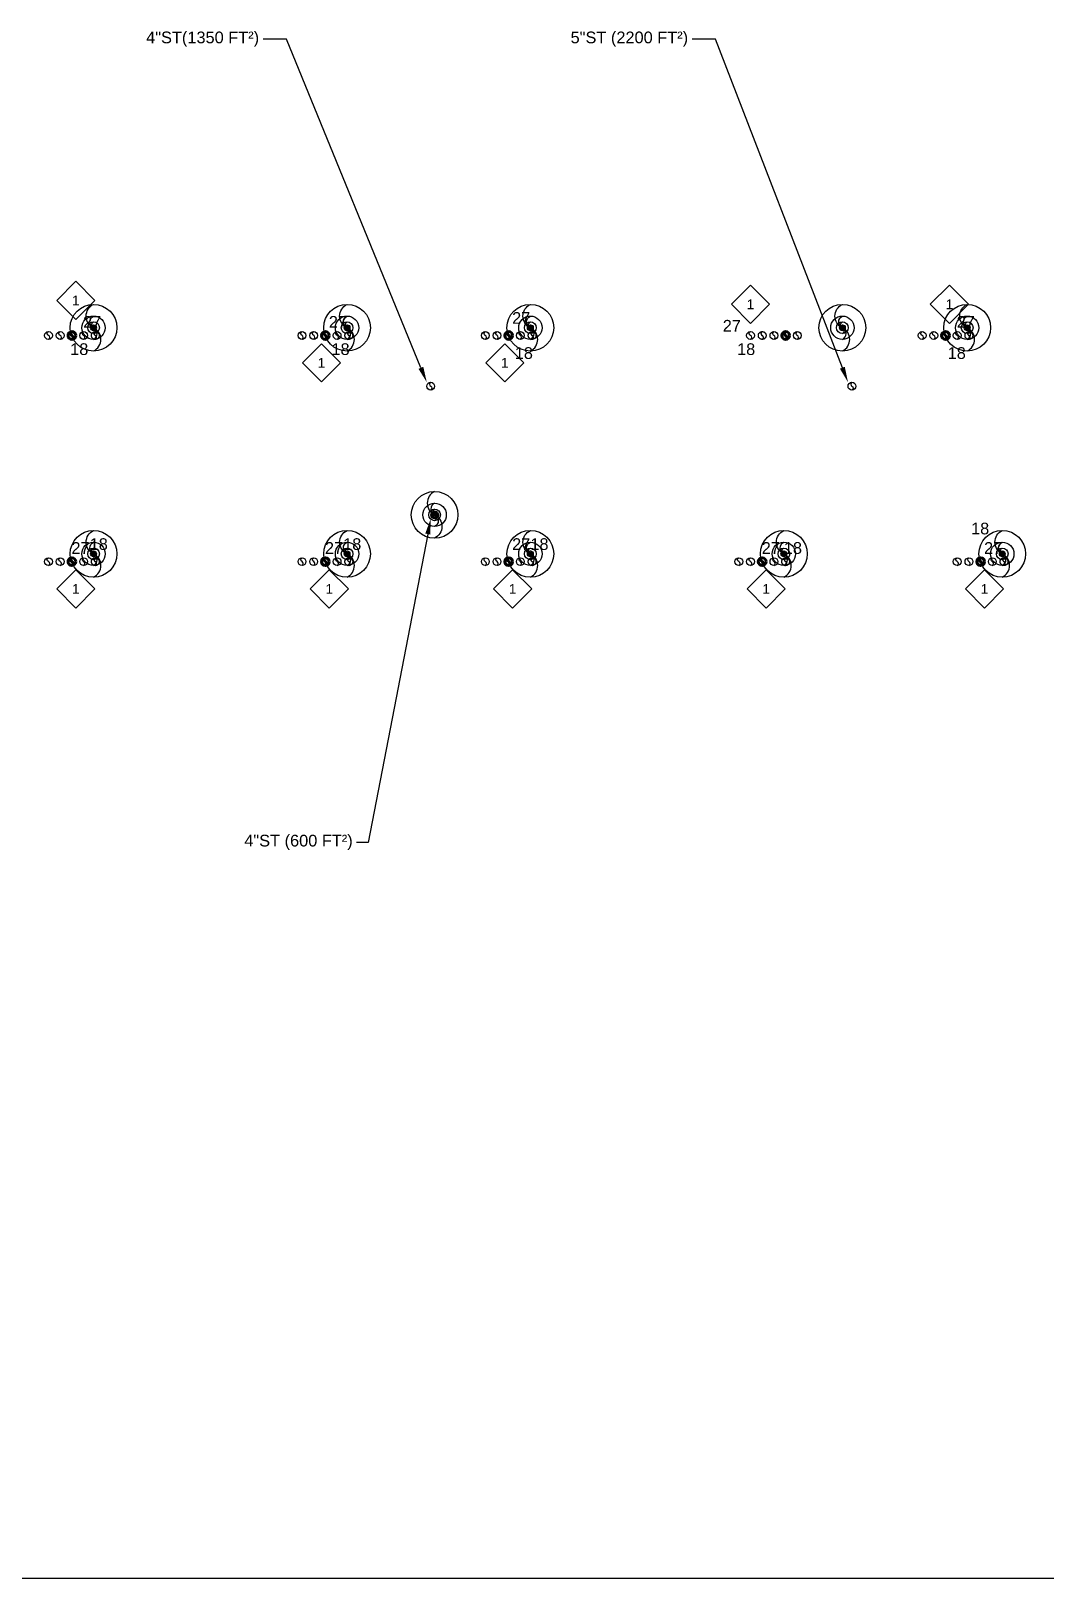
# Model space of a CAD drawing. Extents: x -3693 to 355, y -2748 to 2117.
# Drawn here: x -1638 to -598, y -859 to 728 of the extents above; entities that cross this region are included whole.
import ezdxf
from ezdxf.enums import TextEntityAlignment as Align

# ---------------------------------------------------------------- set-up
doc = ezdxf.new("R2010")
doc.units = 0
doc.header["$LTSCALE"] = 48
doc.header["$MEASUREMENT"] = 0
doc.linetypes.add('VENT', pattern=[0.3, 0.2, -0.1])
for name, color, linetype in [('G-ANNO-TEXT', 70, 'Continuous'), ('G-ANNO-TEXT @ 128', 70, 'Continuous'), ('P-HW-N @ 128', 1, 'Continuous'), ('P-HWC-N', 2, 'Continuous'), ('P-HWC-N @ 1 (1)', 2, 'Continuous'), ('P-HWC-N @ 1 (2)', 2, 'Continuous'), ('P-HWC-N @ 12', 2, 'Continuous'), ('P-HWC-N @ 128', 2, 'Continuous'), ('P-HWC-N @ 16', 2, 'Continuous'), ('P-HWC-N @ 192', 2, 'Continuous'), ('P-HWC-N @ 2', 2, 'Continuous'), ('P-HWC-N @ 24', 2, 'Continuous'), ('P-HWC-N @ 384', 2, 'Continuous'), ('P-HWC-N @ 4', 2, 'Continuous'), ('P-HWC-N @ 48', 2, 'Continuous'), ('P-HWC-N @ 64', 2, 'Continuous'), ('P-HWC-N @ 768', 2, 'Continuous'), ('P-HWC-N @ 8', 2, 'Continuous'), ('P-HWC-N @ 96', 2, 'Continuous'), ('P-SAN-N @ 128', 6, 'Continuous'), ('P-SANV-N @ 128', 5, 'VENT'), ('P-STRM-N', 2, 'Continuous'), ('P-STRM-N @ 1 (1)', 2, 'Continuous'), ('P-STRM-N @ 1 (2)', 2, 'Continuous'), ('P-STRM-N @ 12', 2, 'Continuous'), ('P-STRM-N @ 128', 2, 'Continuous'), ('P-STRM-N @ 16', 2, 'Continuous'), ('P-STRM-N @ 192', 2, 'Continuous'), ('P-STRM-N @ 2', 2, 'Continuous'), ('P-STRM-N @ 24', 2, 'Continuous'), ('P-STRM-N @ 384', 2, 'Continuous'), ('P-STRM-N @ 4', 2, 'Continuous'), ('P-STRM-N @ 48', 2, 'Continuous'), ('P-STRM-N @ 64', 2, 'Continuous'), ('P-STRM-N @ 768', 2, 'Continuous'), ('P-STRM-N @ 8', 2, 'Continuous'), ('P-STRM-N @ 96', 2, 'Continuous')]:
    doc.layers.add(name, color=color, linetype=linetype)
doc.layers.add('P-CW-N @ 128', color=4, linetype='Continuous', lineweight=60)
doc.layers.add('P-SAN-DFU', color=7, linetype='Continuous', plot=False)
doc.styles.add('Arial', font='arial.ttf')

# ---------------------------------------------------------------- blocks, each defined once
blk = doc.blocks.new('*U9')
blk.add_lwpolyline([(0, 0.0311, 0.634258), (0, 0, -0.634258), (0, -0.0311)], format="xyb")
blk.add_circle((0, 0), 0.0312)
blk = doc.blocks.new('DIAMOND TAG')
blk.add_lwpolyline([(0, -0.153), (0.153, 0), (0, 0.153), (-0.153, 0)], close=True)
at = {"style": 'Arial'}
blk.add_attdef('XXX', text='', height=0.0781, dxfattribs=at).set_placement((0, 0), align=Align.MIDDLE)
blk = doc.blocks.new('*U826')
at = {"layer": 'P-STRM-N @ 1 (1)'}
blk.add_blockref('*U9', (-1224, 231.7), dxfattribs=at)
at = {"layer": 'P-STRM-N @ 1 (2)'}
blk.add_blockref('*U9', (-1224, 231.7), dxfattribs=at)
at = {"layer": 'P-STRM-N @ 12', "xscale": 12, "yscale": 12, "zscale": 12}
blk.add_blockref('*U9', (-1224, 231.7), dxfattribs=at)
at = {"layer": 'P-STRM-N @ 128', "xscale": 128, "yscale": 128, "zscale": 128}
blk.add_blockref('*U9', (-1224, 231.7), dxfattribs=at)
at = {"layer": 'P-STRM-N @ 16', "xscale": 16, "yscale": 16, "zscale": 16}
blk.add_blockref('*U9', (-1224, 231.7), dxfattribs=at)
at = {"layer": 'P-STRM-N @ 192', "xscale": 192, "yscale": 192, "zscale": 192}
blk.add_blockref('*U9', (-1224, 231.7), dxfattribs=at)
at = {"layer": 'P-STRM-N @ 2', "xscale": 2, "yscale": 2, "zscale": 2}
blk.add_blockref('*U9', (-1224, 231.7), dxfattribs=at)
at = {"layer": 'P-STRM-N @ 24', "xscale": 24, "yscale": 24, "zscale": 24}
blk.add_blockref('*U9', (-1224, 231.7), dxfattribs=at)
at = {"layer": 'P-STRM-N @ 384', "xscale": 384, "yscale": 384, "zscale": 384}
blk.add_blockref('*U9', (-1224, 231.7), dxfattribs=at)
at = {"layer": 'P-STRM-N @ 4', "xscale": 4, "yscale": 4, "zscale": 4}
blk.add_blockref('*U9', (-1224, 231.7), dxfattribs=at)
at = {"layer": 'P-STRM-N @ 48', "xscale": 48, "yscale": 48, "zscale": 48}
blk.add_blockref('*U9', (-1224, 231.7), dxfattribs=at)
at = {"layer": 'P-STRM-N @ 64', "xscale": 64, "yscale": 64, "zscale": 64}
blk.add_blockref('*U9', (-1224, 231.7), dxfattribs=at)
at = {"layer": 'P-STRM-N @ 768', "xscale": 768, "yscale": 768, "zscale": 768}
blk.add_blockref('*U9', (-1224, 231.7), dxfattribs=at)
at = {"layer": 'P-STRM-N @ 8', "xscale": 8, "yscale": 8, "zscale": 8}
blk.add_blockref('*U9', (-1224, 231.7), dxfattribs=at)
at = {"layer": 'P-STRM-N @ 96', "xscale": 96, "yscale": 96, "zscale": 96}
blk.add_blockref('*U9', (-1224, 231.7), dxfattribs=at)
blk = doc.blocks.new('*U872')
at = {"layer": 'P-HWC-N @ 1 (1)', "rotation": 180}
blk.add_blockref('*U9', (-1573.8, 191.7), dxfattribs=at)
at = {"layer": 'P-HWC-N @ 1 (2)', "rotation": 180}
blk.add_blockref('*U9', (-1573.8, 191.7), dxfattribs=at)
at = {"layer": 'P-HWC-N @ 12', "xscale": 12, "yscale": 12, "zscale": 12, "rotation": 180}
blk.add_blockref('*U9', (-1573.8, 191.7), dxfattribs=at)
at = {"layer": 'P-HWC-N @ 128', "xscale": 128, "yscale": 128, "zscale": 128, "rotation": 180}
blk.add_blockref('*U9', (-1620, 183.7), dxfattribs=at)
at = {"layer": 'P-HWC-N @ 16', "xscale": 16, "yscale": 16, "zscale": 16, "rotation": 180}
blk.add_blockref('*U9', (-1573.8, 191.7), dxfattribs=at)
at = {"layer": 'P-HWC-N @ 192', "xscale": 192, "yscale": 192, "zscale": 192, "rotation": 180}
blk.add_blockref('*U9', (-1573.8, 191.7), dxfattribs=at)
at = {"layer": 'P-HWC-N @ 2', "xscale": 2, "yscale": 2, "zscale": 2, "rotation": 180}
blk.add_blockref('*U9', (-1573.8, 191.7), dxfattribs=at)
at = {"layer": 'P-HWC-N @ 24', "xscale": 24, "yscale": 24, "zscale": 24, "rotation": 180}
blk.add_blockref('*U9', (-1573.8, 191.7), dxfattribs=at)
at = {"layer": 'P-HWC-N @ 384', "xscale": 384, "yscale": 384, "zscale": 384, "rotation": 180}
blk.add_blockref('*U9', (-1573.8, 191.7), dxfattribs=at)
at = {"layer": 'P-HWC-N @ 4', "xscale": 4, "yscale": 4, "zscale": 4, "rotation": 180}
blk.add_blockref('*U9', (-1573.8, 191.7), dxfattribs=at)
at = {"layer": 'P-HWC-N @ 48', "xscale": 48, "yscale": 48, "zscale": 48, "rotation": 180}
blk.add_blockref('*U9', (-1573.8, 191.7), dxfattribs=at)
at = {"layer": 'P-HWC-N @ 64', "xscale": 64, "yscale": 64, "zscale": 64, "rotation": 180}
blk.add_blockref('*U9', (-1573.8, 191.7), dxfattribs=at)
at = {"layer": 'P-HWC-N @ 768', "xscale": 768, "yscale": 768, "zscale": 768, "rotation": 180}
blk.add_blockref('*U9', (-1573.8, 191.7), dxfattribs=at)
at = {"layer": 'P-HWC-N @ 8', "xscale": 8, "yscale": 8, "zscale": 8, "rotation": 180}
blk.add_blockref('*U9', (-1573.8, 191.7), dxfattribs=at)
at = {"layer": 'P-HWC-N @ 96', "xscale": 96, "yscale": 96, "zscale": 96, "rotation": 180}
blk.add_blockref('*U9', (-1573.8, 191.7), dxfattribs=at)
blk = doc.blocks.new('*U873')
at = {"layer": 'P-HWC-N @ 1 (1)', "rotation": 180}
blk.add_blockref('*U9', (-1313.8, 191.7), dxfattribs=at)
at = {"layer": 'P-HWC-N @ 1 (2)', "rotation": 180}
blk.add_blockref('*U9', (-1313.8, 191.7), dxfattribs=at)
at = {"layer": 'P-HWC-N @ 12', "xscale": 12, "yscale": 12, "zscale": 12, "rotation": 180}
blk.add_blockref('*U9', (-1313.8, 191.7), dxfattribs=at)
at = {"layer": 'P-HWC-N @ 128', "xscale": 128, "yscale": 128, "zscale": 128, "rotation": 180}
blk.add_blockref('*U9', (-1360, 183.7), dxfattribs=at)
at = {"layer": 'P-HWC-N @ 16', "xscale": 16, "yscale": 16, "zscale": 16, "rotation": 180}
blk.add_blockref('*U9', (-1313.8, 191.7), dxfattribs=at)
at = {"layer": 'P-HWC-N @ 192', "xscale": 192, "yscale": 192, "zscale": 192, "rotation": 180}
blk.add_blockref('*U9', (-1313.8, 191.7), dxfattribs=at)
at = {"layer": 'P-HWC-N @ 2', "xscale": 2, "yscale": 2, "zscale": 2, "rotation": 180}
blk.add_blockref('*U9', (-1313.8, 191.7), dxfattribs=at)
at = {"layer": 'P-HWC-N @ 24', "xscale": 24, "yscale": 24, "zscale": 24, "rotation": 180}
blk.add_blockref('*U9', (-1313.8, 191.7), dxfattribs=at)
at = {"layer": 'P-HWC-N @ 384', "xscale": 384, "yscale": 384, "zscale": 384, "rotation": 180}
blk.add_blockref('*U9', (-1313.8, 191.7), dxfattribs=at)
at = {"layer": 'P-HWC-N @ 4', "xscale": 4, "yscale": 4, "zscale": 4, "rotation": 180}
blk.add_blockref('*U9', (-1313.8, 191.7), dxfattribs=at)
at = {"layer": 'P-HWC-N @ 48', "xscale": 48, "yscale": 48, "zscale": 48, "rotation": 180}
blk.add_blockref('*U9', (-1313.8, 191.7), dxfattribs=at)
at = {"layer": 'P-HWC-N @ 64', "xscale": 64, "yscale": 64, "zscale": 64, "rotation": 180}
blk.add_blockref('*U9', (-1313.8, 191.7), dxfattribs=at)
at = {"layer": 'P-HWC-N @ 768', "xscale": 768, "yscale": 768, "zscale": 768, "rotation": 180}
blk.add_blockref('*U9', (-1313.8, 191.7), dxfattribs=at)
at = {"layer": 'P-HWC-N @ 8', "xscale": 8, "yscale": 8, "zscale": 8, "rotation": 180}
blk.add_blockref('*U9', (-1313.8, 191.7), dxfattribs=at)
at = {"layer": 'P-HWC-N @ 96', "xscale": 96, "yscale": 96, "zscale": 96, "rotation": 180}
blk.add_blockref('*U9', (-1313.8, 191.7), dxfattribs=at)
blk = doc.blocks.new('*U874')
at = {"layer": 'P-HWC-N @ 1 (1)', "rotation": 180}
blk.add_blockref('*U9', (-1125.8, 191.7), dxfattribs=at)
at = {"layer": 'P-HWC-N @ 1 (2)', "rotation": 180}
blk.add_blockref('*U9', (-1125.8, 191.7), dxfattribs=at)
at = {"layer": 'P-HWC-N @ 12', "xscale": 12, "yscale": 12, "zscale": 12, "rotation": 180}
blk.add_blockref('*U9', (-1125.8, 191.7), dxfattribs=at)
at = {"layer": 'P-HWC-N @ 128', "xscale": 128, "yscale": 128, "zscale": 128, "rotation": 180}
blk.add_blockref('*U9', (-1172, 183.7), dxfattribs=at)
at = {"layer": 'P-HWC-N @ 16', "xscale": 16, "yscale": 16, "zscale": 16, "rotation": 180}
blk.add_blockref('*U9', (-1125.8, 191.7), dxfattribs=at)
at = {"layer": 'P-HWC-N @ 192', "xscale": 192, "yscale": 192, "zscale": 192, "rotation": 180}
blk.add_blockref('*U9', (-1125.8, 191.7), dxfattribs=at)
at = {"layer": 'P-HWC-N @ 2', "xscale": 2, "yscale": 2, "zscale": 2, "rotation": 180}
blk.add_blockref('*U9', (-1125.8, 191.7), dxfattribs=at)
at = {"layer": 'P-HWC-N @ 24', "xscale": 24, "yscale": 24, "zscale": 24, "rotation": 180}
blk.add_blockref('*U9', (-1125.8, 191.7), dxfattribs=at)
at = {"layer": 'P-HWC-N @ 384', "xscale": 384, "yscale": 384, "zscale": 384, "rotation": 180}
blk.add_blockref('*U9', (-1125.8, 191.7), dxfattribs=at)
at = {"layer": 'P-HWC-N @ 4', "xscale": 4, "yscale": 4, "zscale": 4, "rotation": 180}
blk.add_blockref('*U9', (-1125.8, 191.7), dxfattribs=at)
at = {"layer": 'P-HWC-N @ 48', "xscale": 48, "yscale": 48, "zscale": 48, "rotation": 180}
blk.add_blockref('*U9', (-1125.8, 191.7), dxfattribs=at)
at = {"layer": 'P-HWC-N @ 64', "xscale": 64, "yscale": 64, "zscale": 64, "rotation": 180}
blk.add_blockref('*U9', (-1125.8, 191.7), dxfattribs=at)
at = {"layer": 'P-HWC-N @ 768', "xscale": 768, "yscale": 768, "zscale": 768, "rotation": 180}
blk.add_blockref('*U9', (-1125.8, 191.7), dxfattribs=at)
at = {"layer": 'P-HWC-N @ 8', "xscale": 8, "yscale": 8, "zscale": 8, "rotation": 180}
blk.add_blockref('*U9', (-1125.8, 191.7), dxfattribs=at)
at = {"layer": 'P-HWC-N @ 96', "xscale": 96, "yscale": 96, "zscale": 96, "rotation": 180}
blk.add_blockref('*U9', (-1125.8, 191.7), dxfattribs=at)
blk = doc.blocks.new('*U875')
at = {"layer": 'P-HWC-N @ 1 (1)', "rotation": 180}
blk.add_blockref('*U9', (-865.8, 191.7), dxfattribs=at)
at = {"layer": 'P-HWC-N @ 1 (2)', "rotation": 180}
blk.add_blockref('*U9', (-865.8, 191.7), dxfattribs=at)
at = {"layer": 'P-HWC-N @ 12', "xscale": 12, "yscale": 12, "zscale": 12, "rotation": 180}
blk.add_blockref('*U9', (-865.8, 191.7), dxfattribs=at)
at = {"layer": 'P-HWC-N @ 128', "xscale": 128, "yscale": 128, "zscale": 128, "rotation": 180}
blk.add_blockref('*U9', (-912, 183.7), dxfattribs=at)
at = {"layer": 'P-HWC-N @ 16', "xscale": 16, "yscale": 16, "zscale": 16, "rotation": 180}
blk.add_blockref('*U9', (-865.8, 191.7), dxfattribs=at)
at = {"layer": 'P-HWC-N @ 192', "xscale": 192, "yscale": 192, "zscale": 192, "rotation": 180}
blk.add_blockref('*U9', (-865.8, 191.7), dxfattribs=at)
at = {"layer": 'P-HWC-N @ 2', "xscale": 2, "yscale": 2, "zscale": 2, "rotation": 180}
blk.add_blockref('*U9', (-865.8, 191.7), dxfattribs=at)
at = {"layer": 'P-HWC-N @ 24', "xscale": 24, "yscale": 24, "zscale": 24, "rotation": 180}
blk.add_blockref('*U9', (-865.8, 191.7), dxfattribs=at)
at = {"layer": 'P-HWC-N @ 384', "xscale": 384, "yscale": 384, "zscale": 384, "rotation": 180}
blk.add_blockref('*U9', (-865.8, 191.7), dxfattribs=at)
at = {"layer": 'P-HWC-N @ 4', "xscale": 4, "yscale": 4, "zscale": 4, "rotation": 180}
blk.add_blockref('*U9', (-865.8, 191.7), dxfattribs=at)
at = {"layer": 'P-HWC-N @ 48', "xscale": 48, "yscale": 48, "zscale": 48, "rotation": 180}
blk.add_blockref('*U9', (-865.8, 191.7), dxfattribs=at)
at = {"layer": 'P-HWC-N @ 64', "xscale": 64, "yscale": 64, "zscale": 64, "rotation": 180}
blk.add_blockref('*U9', (-865.8, 191.7), dxfattribs=at)
at = {"layer": 'P-HWC-N @ 768', "xscale": 768, "yscale": 768, "zscale": 768, "rotation": 180}
blk.add_blockref('*U9', (-865.8, 191.7), dxfattribs=at)
at = {"layer": 'P-HWC-N @ 8', "xscale": 8, "yscale": 8, "zscale": 8, "rotation": 180}
blk.add_blockref('*U9', (-865.8, 191.7), dxfattribs=at)
at = {"layer": 'P-HWC-N @ 96', "xscale": 96, "yscale": 96, "zscale": 96, "rotation": 180}
blk.add_blockref('*U9', (-865.8, 191.7), dxfattribs=at)
blk = doc.blocks.new('*U876')
at = {"layer": 'P-HWC-N @ 1 (1)', "rotation": 180}
blk.add_blockref('*U9', (-641.8, 191.7), dxfattribs=at)
at = {"layer": 'P-HWC-N @ 1 (2)', "rotation": 180}
blk.add_blockref('*U9', (-641.8, 191.7), dxfattribs=at)
at = {"layer": 'P-HWC-N @ 12', "xscale": 12, "yscale": 12, "zscale": 12, "rotation": 180}
blk.add_blockref('*U9', (-641.8, 191.7), dxfattribs=at)
at = {"layer": 'P-HWC-N @ 128', "xscale": 128, "yscale": 128, "zscale": 128, "rotation": 180}
blk.add_blockref('*U9', (-688, 183.7), dxfattribs=at)
at = {"layer": 'P-HWC-N @ 16', "xscale": 16, "yscale": 16, "zscale": 16, "rotation": 180}
blk.add_blockref('*U9', (-641.8, 191.7), dxfattribs=at)
at = {"layer": 'P-HWC-N @ 192', "xscale": 192, "yscale": 192, "zscale": 192, "rotation": 180}
blk.add_blockref('*U9', (-641.8, 191.7), dxfattribs=at)
at = {"layer": 'P-HWC-N @ 2', "xscale": 2, "yscale": 2, "zscale": 2, "rotation": 180}
blk.add_blockref('*U9', (-641.8, 191.7), dxfattribs=at)
at = {"layer": 'P-HWC-N @ 24', "xscale": 24, "yscale": 24, "zscale": 24, "rotation": 180}
blk.add_blockref('*U9', (-641.8, 191.7), dxfattribs=at)
at = {"layer": 'P-HWC-N @ 384', "xscale": 384, "yscale": 384, "zscale": 384, "rotation": 180}
blk.add_blockref('*U9', (-641.8, 191.7), dxfattribs=at)
at = {"layer": 'P-HWC-N @ 4', "xscale": 4, "yscale": 4, "zscale": 4, "rotation": 180}
blk.add_blockref('*U9', (-641.8, 191.7), dxfattribs=at)
at = {"layer": 'P-HWC-N @ 48', "xscale": 48, "yscale": 48, "zscale": 48, "rotation": 180}
blk.add_blockref('*U9', (-641.8, 191.7), dxfattribs=at)
at = {"layer": 'P-HWC-N @ 64', "xscale": 64, "yscale": 64, "zscale": 64, "rotation": 180}
blk.add_blockref('*U9', (-641.8, 191.7), dxfattribs=at)
at = {"layer": 'P-HWC-N @ 768', "xscale": 768, "yscale": 768, "zscale": 768, "rotation": 180}
blk.add_blockref('*U9', (-641.8, 191.7), dxfattribs=at)
at = {"layer": 'P-HWC-N @ 8', "xscale": 8, "yscale": 8, "zscale": 8, "rotation": 180}
blk.add_blockref('*U9', (-641.8, 191.7), dxfattribs=at)
at = {"layer": 'P-HWC-N @ 96', "xscale": 96, "yscale": 96, "zscale": 96, "rotation": 180}
blk.add_blockref('*U9', (-641.8, 191.7), dxfattribs=at)
blk = doc.blocks.new('*U882')
at = {"layer": 'P-HWC-N @ 1 (1)', "rotation": 180}
blk.add_blockref('*U9', (-677.8, 423.7), dxfattribs=at)
at = {"layer": 'P-HWC-N @ 1 (2)', "rotation": 180}
blk.add_blockref('*U9', (-677.8, 423.7), dxfattribs=at)
at = {"layer": 'P-HWC-N @ 12', "xscale": 12, "yscale": 12, "zscale": 12, "rotation": 180}
blk.add_blockref('*U9', (-677.8, 423.7), dxfattribs=at)
at = {"layer": 'P-HWC-N @ 128', "xscale": 128, "yscale": 128, "zscale": 128, "rotation": 180}
blk.add_blockref('*U9', (-724, 415.7), dxfattribs=at)
at = {"layer": 'P-HWC-N @ 16', "xscale": 16, "yscale": 16, "zscale": 16, "rotation": 180}
blk.add_blockref('*U9', (-677.8, 423.7), dxfattribs=at)
at = {"layer": 'P-HWC-N @ 192', "xscale": 192, "yscale": 192, "zscale": 192, "rotation": 180}
blk.add_blockref('*U9', (-677.8, 423.7), dxfattribs=at)
at = {"layer": 'P-HWC-N @ 2', "xscale": 2, "yscale": 2, "zscale": 2, "rotation": 180}
blk.add_blockref('*U9', (-677.8, 423.7), dxfattribs=at)
at = {"layer": 'P-HWC-N @ 24', "xscale": 24, "yscale": 24, "zscale": 24, "rotation": 180}
blk.add_blockref('*U9', (-677.8, 423.7), dxfattribs=at)
at = {"layer": 'P-HWC-N @ 384', "xscale": 384, "yscale": 384, "zscale": 384, "rotation": 180}
blk.add_blockref('*U9', (-677.8, 423.7), dxfattribs=at)
at = {"layer": 'P-HWC-N @ 4', "xscale": 4, "yscale": 4, "zscale": 4, "rotation": 180}
blk.add_blockref('*U9', (-677.8, 423.7), dxfattribs=at)
at = {"layer": 'P-HWC-N @ 48', "xscale": 48, "yscale": 48, "zscale": 48, "rotation": 180}
blk.add_blockref('*U9', (-677.8, 423.7), dxfattribs=at)
at = {"layer": 'P-HWC-N @ 64', "xscale": 64, "yscale": 64, "zscale": 64, "rotation": 180}
blk.add_blockref('*U9', (-677.8, 423.7), dxfattribs=at)
at = {"layer": 'P-HWC-N @ 768', "xscale": 768, "yscale": 768, "zscale": 768, "rotation": 180}
blk.add_blockref('*U9', (-677.8, 423.7), dxfattribs=at)
at = {"layer": 'P-HWC-N @ 8', "xscale": 8, "yscale": 8, "zscale": 8, "rotation": 180}
blk.add_blockref('*U9', (-677.8, 423.7), dxfattribs=at)
at = {"layer": 'P-HWC-N @ 96', "xscale": 96, "yscale": 96, "zscale": 96, "rotation": 180}
blk.add_blockref('*U9', (-677.8, 423.7), dxfattribs=at)
blk = doc.blocks.new('*U883')
at = {"layer": 'P-HWC-N @ 1 (1)', "rotation": 180}
blk.add_blockref('*U9', (-805.8, 423.7), dxfattribs=at)
at = {"layer": 'P-HWC-N @ 1 (2)', "rotation": 180}
blk.add_blockref('*U9', (-805.8, 423.7), dxfattribs=at)
at = {"layer": 'P-HWC-N @ 12', "xscale": 12, "yscale": 12, "zscale": 12, "rotation": 180}
blk.add_blockref('*U9', (-805.8, 423.7), dxfattribs=at)
at = {"layer": 'P-HWC-N @ 128', "xscale": 128, "yscale": 128, "zscale": 128, "rotation": 180}
blk.add_blockref('*U9', (-852, 415.7), dxfattribs=at)
at = {"layer": 'P-HWC-N @ 16', "xscale": 16, "yscale": 16, "zscale": 16, "rotation": 180}
blk.add_blockref('*U9', (-805.8, 423.7), dxfattribs=at)
at = {"layer": 'P-HWC-N @ 192', "xscale": 192, "yscale": 192, "zscale": 192, "rotation": 180}
blk.add_blockref('*U9', (-805.8, 423.7), dxfattribs=at)
at = {"layer": 'P-HWC-N @ 2', "xscale": 2, "yscale": 2, "zscale": 2, "rotation": 180}
blk.add_blockref('*U9', (-805.8, 423.7), dxfattribs=at)
at = {"layer": 'P-HWC-N @ 24', "xscale": 24, "yscale": 24, "zscale": 24, "rotation": 180}
blk.add_blockref('*U9', (-805.8, 423.7), dxfattribs=at)
at = {"layer": 'P-HWC-N @ 384', "xscale": 384, "yscale": 384, "zscale": 384, "rotation": 180}
blk.add_blockref('*U9', (-805.8, 423.7), dxfattribs=at)
at = {"layer": 'P-HWC-N @ 4', "xscale": 4, "yscale": 4, "zscale": 4, "rotation": 180}
blk.add_blockref('*U9', (-805.8, 423.7), dxfattribs=at)
at = {"layer": 'P-HWC-N @ 48', "xscale": 48, "yscale": 48, "zscale": 48, "rotation": 180}
blk.add_blockref('*U9', (-805.8, 423.7), dxfattribs=at)
at = {"layer": 'P-HWC-N @ 64', "xscale": 64, "yscale": 64, "zscale": 64, "rotation": 180}
blk.add_blockref('*U9', (-805.8, 423.7), dxfattribs=at)
at = {"layer": 'P-HWC-N @ 768', "xscale": 768, "yscale": 768, "zscale": 768, "rotation": 180}
blk.add_blockref('*U9', (-805.8, 423.7), dxfattribs=at)
at = {"layer": 'P-HWC-N @ 8', "xscale": 8, "yscale": 8, "zscale": 8, "rotation": 180}
blk.add_blockref('*U9', (-805.8, 423.7), dxfattribs=at)
at = {"layer": 'P-HWC-N @ 96', "xscale": 96, "yscale": 96, "zscale": 96, "rotation": 180}
blk.add_blockref('*U9', (-805.8, 423.7), dxfattribs=at)
blk = doc.blocks.new('*U884')
at = {"layer": 'P-HWC-N @ 1 (1)', "rotation": 180}
blk.add_blockref('*U9', (-1125.8, 423.7), dxfattribs=at)
at = {"layer": 'P-HWC-N @ 1 (2)', "rotation": 180}
blk.add_blockref('*U9', (-1125.8, 423.7), dxfattribs=at)
at = {"layer": 'P-HWC-N @ 12', "xscale": 12, "yscale": 12, "zscale": 12, "rotation": 180}
blk.add_blockref('*U9', (-1125.8, 423.7), dxfattribs=at)
at = {"layer": 'P-HWC-N @ 128', "xscale": 128, "yscale": 128, "zscale": 128, "rotation": 180}
blk.add_blockref('*U9', (-1172, 415.7), dxfattribs=at)
at = {"layer": 'P-HWC-N @ 16', "xscale": 16, "yscale": 16, "zscale": 16, "rotation": 180}
blk.add_blockref('*U9', (-1125.8, 423.7), dxfattribs=at)
at = {"layer": 'P-HWC-N @ 192', "xscale": 192, "yscale": 192, "zscale": 192, "rotation": 180}
blk.add_blockref('*U9', (-1125.8, 423.7), dxfattribs=at)
at = {"layer": 'P-HWC-N @ 2', "xscale": 2, "yscale": 2, "zscale": 2, "rotation": 180}
blk.add_blockref('*U9', (-1125.8, 423.7), dxfattribs=at)
at = {"layer": 'P-HWC-N @ 24', "xscale": 24, "yscale": 24, "zscale": 24, "rotation": 180}
blk.add_blockref('*U9', (-1125.8, 423.7), dxfattribs=at)
at = {"layer": 'P-HWC-N @ 384', "xscale": 384, "yscale": 384, "zscale": 384, "rotation": 180}
blk.add_blockref('*U9', (-1125.8, 423.7), dxfattribs=at)
at = {"layer": 'P-HWC-N @ 4', "xscale": 4, "yscale": 4, "zscale": 4, "rotation": 180}
blk.add_blockref('*U9', (-1125.8, 423.7), dxfattribs=at)
at = {"layer": 'P-HWC-N @ 48', "xscale": 48, "yscale": 48, "zscale": 48, "rotation": 180}
blk.add_blockref('*U9', (-1125.8, 423.7), dxfattribs=at)
at = {"layer": 'P-HWC-N @ 64', "xscale": 64, "yscale": 64, "zscale": 64, "rotation": 180}
blk.add_blockref('*U9', (-1125.8, 423.7), dxfattribs=at)
at = {"layer": 'P-HWC-N @ 768', "xscale": 768, "yscale": 768, "zscale": 768, "rotation": 180}
blk.add_blockref('*U9', (-1125.8, 423.7), dxfattribs=at)
at = {"layer": 'P-HWC-N @ 8', "xscale": 8, "yscale": 8, "zscale": 8, "rotation": 180}
blk.add_blockref('*U9', (-1125.8, 423.7), dxfattribs=at)
at = {"layer": 'P-HWC-N @ 96', "xscale": 96, "yscale": 96, "zscale": 96, "rotation": 180}
blk.add_blockref('*U9', (-1125.8, 423.7), dxfattribs=at)
blk = doc.blocks.new('*U885')
at = {"layer": 'P-HWC-N @ 1 (1)', "rotation": 180}
blk.add_blockref('*U9', (-1313.8, 423.7), dxfattribs=at)
at = {"layer": 'P-HWC-N @ 1 (2)', "rotation": 180}
blk.add_blockref('*U9', (-1313.8, 423.7), dxfattribs=at)
at = {"layer": 'P-HWC-N @ 12', "xscale": 12, "yscale": 12, "zscale": 12, "rotation": 180}
blk.add_blockref('*U9', (-1313.8, 423.7), dxfattribs=at)
at = {"layer": 'P-HWC-N @ 128', "xscale": 128, "yscale": 128, "zscale": 128, "rotation": 180}
blk.add_blockref('*U9', (-1360, 415.7), dxfattribs=at)
at = {"layer": 'P-HWC-N @ 16', "xscale": 16, "yscale": 16, "zscale": 16, "rotation": 180}
blk.add_blockref('*U9', (-1313.8, 423.7), dxfattribs=at)
at = {"layer": 'P-HWC-N @ 192', "xscale": 192, "yscale": 192, "zscale": 192, "rotation": 180}
blk.add_blockref('*U9', (-1313.8, 423.7), dxfattribs=at)
at = {"layer": 'P-HWC-N @ 2', "xscale": 2, "yscale": 2, "zscale": 2, "rotation": 180}
blk.add_blockref('*U9', (-1313.8, 423.7), dxfattribs=at)
at = {"layer": 'P-HWC-N @ 24', "xscale": 24, "yscale": 24, "zscale": 24, "rotation": 180}
blk.add_blockref('*U9', (-1313.8, 423.7), dxfattribs=at)
at = {"layer": 'P-HWC-N @ 384', "xscale": 384, "yscale": 384, "zscale": 384, "rotation": 180}
blk.add_blockref('*U9', (-1313.8, 423.7), dxfattribs=at)
at = {"layer": 'P-HWC-N @ 4', "xscale": 4, "yscale": 4, "zscale": 4, "rotation": 180}
blk.add_blockref('*U9', (-1313.8, 423.7), dxfattribs=at)
at = {"layer": 'P-HWC-N @ 48', "xscale": 48, "yscale": 48, "zscale": 48, "rotation": 180}
blk.add_blockref('*U9', (-1313.8, 423.7), dxfattribs=at)
at = {"layer": 'P-HWC-N @ 64', "xscale": 64, "yscale": 64, "zscale": 64, "rotation": 180}
blk.add_blockref('*U9', (-1313.8, 423.7), dxfattribs=at)
at = {"layer": 'P-HWC-N @ 768', "xscale": 768, "yscale": 768, "zscale": 768, "rotation": 180}
blk.add_blockref('*U9', (-1313.8, 423.7), dxfattribs=at)
at = {"layer": 'P-HWC-N @ 8', "xscale": 8, "yscale": 8, "zscale": 8, "rotation": 180}
blk.add_blockref('*U9', (-1313.8, 423.7), dxfattribs=at)
at = {"layer": 'P-HWC-N @ 96', "xscale": 96, "yscale": 96, "zscale": 96, "rotation": 180}
blk.add_blockref('*U9', (-1313.8, 423.7), dxfattribs=at)
blk = doc.blocks.new('*U886')
at = {"layer": 'P-HWC-N @ 1 (1)', "rotation": 180}
blk.add_blockref('*U9', (-1573.8, 423.7), dxfattribs=at)
at = {"layer": 'P-HWC-N @ 1 (2)', "rotation": 180}
blk.add_blockref('*U9', (-1573.8, 423.7), dxfattribs=at)
at = {"layer": 'P-HWC-N @ 12', "xscale": 12, "yscale": 12, "zscale": 12, "rotation": 180}
blk.add_blockref('*U9', (-1573.8, 423.7), dxfattribs=at)
at = {"layer": 'P-HWC-N @ 128', "xscale": 128, "yscale": 128, "zscale": 128, "rotation": 180}
blk.add_blockref('*U9', (-1620, 415.7), dxfattribs=at)
at = {"layer": 'P-HWC-N @ 16', "xscale": 16, "yscale": 16, "zscale": 16, "rotation": 180}
blk.add_blockref('*U9', (-1573.8, 423.7), dxfattribs=at)
at = {"layer": 'P-HWC-N @ 192', "xscale": 192, "yscale": 192, "zscale": 192, "rotation": 180}
blk.add_blockref('*U9', (-1573.8, 423.7), dxfattribs=at)
at = {"layer": 'P-HWC-N @ 2', "xscale": 2, "yscale": 2, "zscale": 2, "rotation": 180}
blk.add_blockref('*U9', (-1573.8, 423.7), dxfattribs=at)
at = {"layer": 'P-HWC-N @ 24', "xscale": 24, "yscale": 24, "zscale": 24, "rotation": 180}
blk.add_blockref('*U9', (-1573.8, 423.7), dxfattribs=at)
at = {"layer": 'P-HWC-N @ 384', "xscale": 384, "yscale": 384, "zscale": 384, "rotation": 180}
blk.add_blockref('*U9', (-1573.8, 423.7), dxfattribs=at)
at = {"layer": 'P-HWC-N @ 4', "xscale": 4, "yscale": 4, "zscale": 4, "rotation": 180}
blk.add_blockref('*U9', (-1573.8, 423.7), dxfattribs=at)
at = {"layer": 'P-HWC-N @ 48', "xscale": 48, "yscale": 48, "zscale": 48, "rotation": 180}
blk.add_blockref('*U9', (-1573.8, 423.7), dxfattribs=at)
at = {"layer": 'P-HWC-N @ 64', "xscale": 64, "yscale": 64, "zscale": 64, "rotation": 180}
blk.add_blockref('*U9', (-1573.8, 423.7), dxfattribs=at)
at = {"layer": 'P-HWC-N @ 768', "xscale": 768, "yscale": 768, "zscale": 768, "rotation": 180}
blk.add_blockref('*U9', (-1573.8, 423.7), dxfattribs=at)
at = {"layer": 'P-HWC-N @ 8', "xscale": 8, "yscale": 8, "zscale": 8, "rotation": 180}
blk.add_blockref('*U9', (-1573.8, 423.7), dxfattribs=at)
at = {"layer": 'P-HWC-N @ 96', "xscale": 96, "yscale": 96, "zscale": 96, "rotation": 180}
blk.add_blockref('*U9', (-1573.8, 423.7), dxfattribs=at)

msp = doc.modelspace()

# ---------------------------------------------------------------- linework, layer by layer
at = {"layer": 'DEFPOINTS'}
msp.add_line((-3693.4, -859), (354.6, -859), dxfattribs=at)
at = {"layer": 'G-ANNO-TEXT'}
for points in [[(-1238.1, 382.6), (-1376, 719.7), (-1400, 719.7)], [(-805.8, 382.7), (-936, 719.7), (-960, 719.7)], [(-1231, 212), (-1292, -104.3), (-1304, -104.3)]]:
    msp.add_lwpolyline(points, dxfattribs=at)
for points in [[(-1235.6, 383.6), (-1232, 367.7), (-1240.5, 381.5)], [(-803.3, 383.6), (-800, 367.7), (-808.3, 381.7)], [(-1233.6, 212.5), (-1228, 227.7), (-1228.4, 211.5)]]:
    msp.add_solid(points, dxfattribs=at)

# ---------------------------------------------------------------- block references
at = {"layer": 'G-ANNO-TEXT @ 128', "xscale": 128, "yscale": 128, "zscale": 128}
for p in [(-1592, 451.7), (-696, 447.7), (-1340, 387.7), (-1152, 387.7), (-1592, 155.7), (-1332, 155.7), (-1144, 155.7), (-884, 155.7), (-660, 155.7)]:
    msp.add_blockref('DIAMOND TAG', p, dxfattribs=at).add_auto_attribs({'XXX': '1'})
at = {"layer": 'G-ANNO-TEXT @ 128'}
ref = msp.add_blockref('DIAMOND TAG', (-900, 447.7), dxfattribs=dict(at, xscale=128, yscale=128, zscale=128, rotation=180))
ref.add_attrib('XXX', '1', dxfattribs={"layer": '0', "height": 10, "style": 'Arial'}).set_placement((-900, 447.7), align=Align.MIDDLE)
at = {"layer": 'P-CW-N @ 128', "xscale": 128, "yscale": 128, "zscale": 128, "rotation": 180}
for p in [(-1596, 415.7), (-1336, 415.7), (-1148, 415.7), (-864, 415.7), (-700, 415.7), (-1596, 183.7), (-1336, 183.7), (-1148, 183.7), (-888, 183.7), (-664, 183.7)]:
    msp.add_blockref('*U9', p, dxfattribs=at)
at = {"layer": 'P-HW-N @ 128', "xscale": 128, "yscale": 128, "zscale": 128, "rotation": 180}
for p in [(-1608, 415.7), (-1348, 415.7), (-1160, 415.7), (-876, 415.7), (-712, 415.7), (-1608, 183.7), (-1348, 183.7), (-1160, 183.7), (-900, 183.7), (-676, 183.7)]:
    msp.add_blockref('*U9', p, dxfattribs=at)
at = {"layer": 'P-HWC-N'}
for name in ['*U886', '*U885', '*U884', '*U883', '*U882', '*U872', '*U873', '*U874', '*U875', '*U876']:
    msp.add_blockref(name, (0, 0), dxfattribs=at)
at = {"layer": 'P-SAN-N @ 128', "xscale": 128, "yscale": 128, "zscale": 128, "rotation": 180}
for p in [(-1584, 415.7), (-1324, 415.7), (-1136, 415.7), (-900, 415.7), (-688, 415.7), (-1584, 183.7), (-1324, 183.7), (-1136, 183.7), (-876, 183.7), (-652, 183.7)]:
    msp.add_blockref('*U9', p, dxfattribs=at)
at = {"layer": 'P-SANV-N @ 128', "xscale": 128, "yscale": 128, "zscale": 128, "rotation": 180}
for p in [(-1572, 415.7), (-1312, 415.7), (-1124, 415.7), (-888, 415.7), (-676, 415.7), (-1572, 183.7), (-1312, 183.7), (-1124, 183.7), (-864, 183.7), (-640, 183.7)]:
    msp.add_blockref('*U9', p, dxfattribs=at)
at = {"layer": 'P-STRM-N'}
msp.add_blockref('*U826', (0, 0), dxfattribs=at)
at = {"layer": 'P-STRM-N @ 128', "xscale": 128, "yscale": 128, "zscale": 128}
for p in [(-1228, 363.7), (-796, 363.7)]:
    msp.add_blockref('*U9', p, dxfattribs=at)

# ---------------------------------------------------------------- texts
at = {"layer": 'G-ANNO-TEXT', "char_height": 12, "attachment_point": 3, "style": 'Arial'}
for s, insert in [('4"ST(1350 FT²)', (-1404, 727.5)), ('5"ST (2200 FT²)', (-964, 727.5)), ('4"ST (600 FT²)', (-1308, -96.5))]:
    msp.add_mtext(s, dxfattribs=dict(at, insert=insert))
at = {"layer": 'P-SAN-DFU', "style": 'Arial'}
for p in [(-1584.5, 423.7), (-1332.5, 423.7), (-1144.5, 427.7), (-928.5, 419.7), (-688.5, 423.7), (-1144.5, 195.7), (-1596.5, 191.7), (-1336.5, 191.7), (-888.5, 191.7), (-660.5, 191.7)]:
    msp.add_text('27', height=12, dxfattribs=at).set_placement(p)
at = {"layer": 'P-SAN-DFU', "color": 3, "style": 'Arial'}
for p in [(-1597.8, 395.7), (-1329.8, 395.7), (-1141.8, 391.7), (-913.8, 395.7), (-697.8, 391.7), (-673.8, 211.7), (-1577.8, 195.7), (-1317.8, 195.7), (-1125.8, 195.7), (-865.8, 191.7)]:
    msp.add_text('18', height=12, dxfattribs=at).set_placement(p)

doc.saveas('drawing.dxf')
